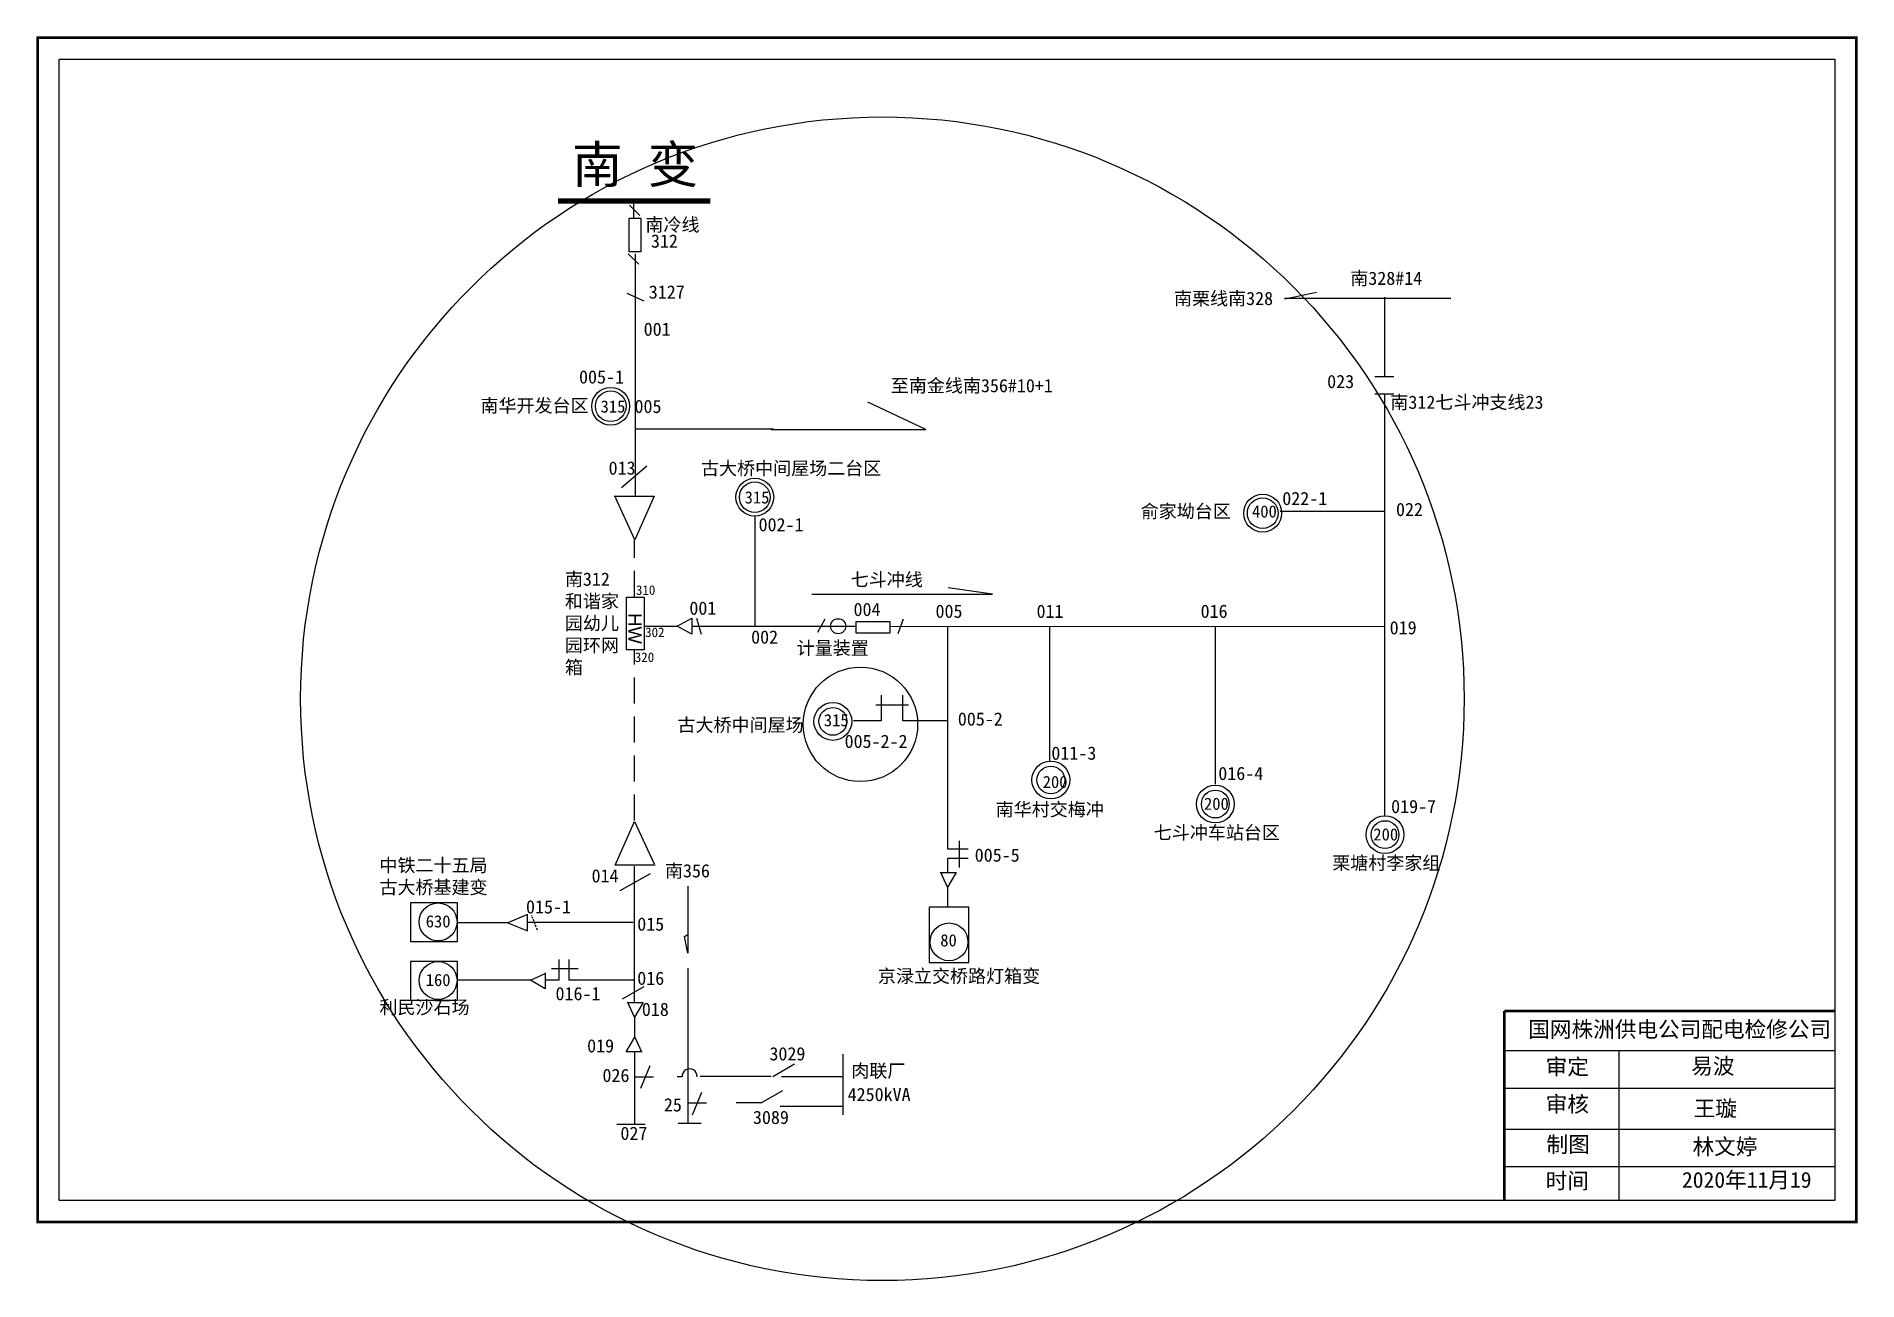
# Model space of a CAD drawing. Extents: x 0 to 344, y -11 to 224.
import ezdxf

# ---------------------------------------------------------------- set-up
doc = ezdxf.new("R2010")
doc.units = 0
doc.header["$LTSCALE"] = 0.774411
for name, pattern in [('ACAD_ISO02W100', [15, 12, -3]), ('DASHED2', [9.525, 6.35, -3.175]), ('HIDDEN', [0.375, 0.25, -0.125])]:
    doc.linetypes.add(name, pattern=pattern)
doc.layers.get('0').update_dxf_attribs({"linetype": 'CONTINUOUS'})
doc.layers.add('0-RefEdit0', color=7, linetype='CONTINUOUS')
doc.layers.add('MiniCADViewLayer', color=7, linetype='CONTINUOUS')
doc.styles.get("Standard").update_dxf_attribs({"font": '', "height": 2.5})
doc.styles.add('字体', font='', dxfattribs={"height": 2.5})
doc.styles.add('宋体_txtstyle_5.03', font='', dxfattribs={"height": 5.028893})
doc.styles.add('宋体_txtstyle_6.84', font='', dxfattribs={"height": 6.841753})
doc.styles.get('Standard').set_extended_font_data('SimSun')
doc.styles.get('字体').set_extended_font_data('楷体_GB2312')
doc.styles.get('宋体_txtstyle_5.03').set_extended_font_data('宋体')
doc.styles.get('宋体_txtstyle_6.84').set_extended_font_data('宋体')

msp = doc.modelspace()

# ---------------------------------------------------------------- linework, layer by layer
at = {"linetype": 'Continuous'}
for p, q in [((113.85, 190.31), (111.87, 192.29)), ((113.63, 181.08), (111.65, 183.06)), ((235.81, 174.56), (241.82, 175.83)), ((111.36, 175.61), (114.56, 174.14)), ((167.95, 149.82), (156.96, 155)), ((112.86, 149.97), (139.1, 149.94)), ((138.65, 149.82), (167.95, 149.82)), ((110.35, 138.84), (115.18, 142.97)), ((108.98, 137.23), (116.55, 137.23)), ((112.88, 128.97), (109.2, 137)), ((116.55, 137.23), (112.88, 128.97)), ((146.35, 118.69), (180.52, 118.69)), ((180.52, 118.69), (172.17, 119.9)), ((120.92, 112.63), (123.69, 114.14)), ((123.69, 114.14), (123.69, 111.14)), ((124.52, 114.17), (125.42, 111.15)), ((147.49, 111.48), (148.86, 113.99)), ((162.7, 111.25), (163.72, 113.99)), ((114.64, 112.62), (120.94, 112.62)), ((123.69, 111.14), (120.92, 112.63)), ((123.68, 112.62), (154.7, 112.62)), ((172, 89.97), (172, 70.53)), ((109.16, 67.45), (112.84, 75.71)), ((112.84, 75.71), (116.51, 67.68)), ((172.03, 70.55), (175.94, 70.55)), ((174.21, 72.04), (174.21, 66.98)), ((116.74, 67.45), (109.16, 67.45)), ((110.08, 62.63), (115.82, 65.84)), ((112.84, 41.47), (112.84, 67.22)), ((170.64, 66.06), (173.64, 66.06)), ((172.03, 63.29), (170.76, 66.06)), ((175.94, 68.71), (172.03, 68.71)), ((172.03, 68.71), (172.03, 66.17)), ((173.64, 66.06), (172.03, 63.29)), ((122.91, 63.45), (122.91, 50.79)), ((172.03, 63.41), (172.03, 59.61)), ((122.25, 53.96), (122.91, 54.29)), ((122.91, 50.79), (122.25, 53.96)), ((98.59, 45.69), (98.59, 49.61)), ((100.43, 49.61), (100.43, 45.69)), ((93.28, 45.67), (79.42, 45.67)), ((93.16, 45.67), (95.93, 46.94)), ((95.93, 44.06), (93.16, 45.67)), ((95.93, 47.05), (95.93, 44.06)), ((98.58, 45.67), (96.04, 45.67)), ((97.09, 47.88), (102.16, 47.88)), ((112.78, 45.7), (100.4, 45.7)), ((122.91, 47.96), (122.91, 18.65)), ((110.57, 42.12), (114.66, 44.47)), ((111.44, 41.47), (114.43, 41.47)), ((112.82, 38.71), (111.55, 41.47)), ((114.43, 41.47), (112.82, 38.71)), ((111.26, 32.13), (112.87, 34.89)), ((112.87, 34.89), (114.14, 32.13)), ((114.26, 32.13), (111.26, 32.13)), ((112.87, 18.47), (112.87, 32.13)), ((277.37, 32.37), (339.74, 32.37)), ((299.02, 32.36), (299.02, 4.03)), ((115.71, 29.45), (113.95, 25.18)), ((139, 27.48), (143.09, 29.84)), ((116.42, 27.36), (112.87, 27.36)), ((125.49, 24.41), (123.73, 20.14)), ((125.23, 27.54), (138.66, 27.54)), ((136.77, 22.46), (140.85, 24.81)), ((140.61, 27.48), (152.13, 27.48)), ((277.37, 25.26), (339.74, 25.26)), ((123, 22.51), (126.43, 22.51)), ((140.37, 21.82), (152.26, 21.82)), ((121.08, 18.65), (125.42, 18.65)), ((277.37, 17.51), (339.74, 17.51)), ((277.37, 10.41), (339.74, 10.41))]:
    msp.add_line(p, q, dxfattribs=at)
at = {"linetype": 'ACAD_ISO02W100'}
for p, q in [((112.71, 189.81), (112.71, 192.9)), ((252.84, 159.85), (256.42, 159.85)), ((252.84, 156.59), (256.42, 156.59))]:
    msp.add_line(p, q, dxfattribs=at)
for p, q in [((112.92, 183.07), (112.92, 137.32)), ((254.73, 76.67), (254.73, 156.59)), ((234.96, 134.37), (254.73, 134.37)), ((161.11, 112.58), (254.73, 112.62)), ((172.03, 112.62), (172.03, 89.84)), ((191.33, 112.62), (191.33, 87.18)), ((222.67, 112.62), (222.67, 82.73)), ((152.25, 31.69), (152.25, 20.22)), ((109.5, 18.47), (114.81, 18.47))]:
    msp.add_line(p, q)
at = {"color": 0, "linetype": 'Continuous'}
for p, q in [((235.76, 174.67), (267.25, 174.67)), ((254.73, 159.83), (254.73, 174.83)), ((135.64, 112.59), (135.64, 133.41)), ((158.48, 97.77), (164.67, 97.77)), ((159.49, 99.61), (159.49, 94.72)), ((163.56, 94.72), (163.56, 99.61)), ((159.49, 94.72), (154.22, 94.72)), ((171.97, 94.72), (163.56, 94.72)), ((92.61, 58.07), (88.86, 56.54)), ((88.86, 56.54), (92.61, 54.99)), ((92.61, 54.99), (92.61, 58.07))]:
    msp.add_line(p, q, dxfattribs=at)
at = {"linetype": 'DASHED2'}
for p, q in [((112.85, 118.17), (112.85, 128.95)), ((112.85, 75.87), (112.85, 108.01)), ((112.87, 34.89), (112.87, 38.8))]:
    msp.add_line(p, q, dxfattribs=at)
at = {"color": 0, "linetype": 'ByBlock', "ltscale": 2}
for p, q in [((88.86, 56.54), (79.36, 56.54)), ((112.58, 56.56), (92.62, 56.56))]:
    msp.add_line(p, q, dxfattribs=at)
at = {"color": 0, "linetype": 'HIDDEN', "ltscale": 2}
msp.add_line((94.46, 55.15), (93.38, 57.93), dxfattribs=at)
at = {"linetype": 'Continuous', "const_width": 0.5}
msp.add_lwpolyline([(-0.06, 223.92), (343.92, 223.92), (343.92, -0.04), (-0.06, -0.04)], close=True, dxfattribs=at)
at = {"linetype": 'Continuous'}
for points in [[(3.99, 219.88), (339.87, 219.88), (339.87, 4), (3.99, 4)], [(168.57, 49.02), (176.06, 49.02), (176.06, 59.49), (168.57, 59.49)]]:
    msp.add_lwpolyline(points, close=True, dxfattribs=at)
for points, const_width in [([(127.16, 193.06), (98.33, 193.03)], 1), ([(277.34, 39.87), (277.34, 4.14)], 0.5), ([(277.37, 39.87), (339.74, 39.87)], 0.5)]:
    msp.add_lwpolyline(points, dxfattribs=dict(at, const_width=const_width))
at = {"linetype": 'ACAD_ISO02W100'}
for points in [[(114.03, 183.42), (111.82, 183.42), (111.82, 189.81), (114.03, 189.81)], [(161.13, 113.51), (161.13, 111.3), (154.73, 111.3), (154.73, 113.51)]]:
    msp.add_lwpolyline(points, close=True, dxfattribs=at)
at = {"color": 7, "linetype": 'Continuous'}
msp.add_lwpolyline([(111.29, 118.15), (114.63, 118.15), (114.63, 108.15), (111.29, 108.15)], close=True, dxfattribs=at)
at = {"color": 1, "linetype": 'Continuous'}
for centre, radius in [((159.71, 98.9), 110.04), ((155.56, 94.07), 10.82)]:
    msp.add_circle(centre, radius, dxfattribs=at)
at = {"linetype": 'Continuous'}
for centre, radius in [((108.32, 154.22), 3.58), ((108.32, 154.22), 2.9), ((135.57, 137.03), 3.58), ((135.57, 137.03), 2.9), ((231.64, 134), 3.58), ((231.64, 134), 2.9), ((151.34, 112.62), 1.43), ((150.34, 94.62), 3.58), ((150.34, 94.62), 2.63), ((191.57, 83.54), 3.58), ((191.57, 83.54), 2.63), ((222.68, 78.99), 3.58), ((222.68, 78.99), 2.63), ((254.78, 73.21), 3.58), ((254.78, 73.21), 2.63), ((172.32, 52.92), 3.58)]:
    msp.add_circle(centre, radius, dxfattribs=at)
at = {"color": 0, "linetype": 'Continuous'}
for centre in [(75.67, 56.7), (75.67, 45.62)]:
    msp.add_circle(centre, 3.58, dxfattribs=at)
at = {"linetype": 'Continuous'}
msp.add_arc((123.25, 27.51), 1.42, 356.6959, 183.3041, dxfattribs=at)
at = {"layer": '0-RefEdit0', "color": 0, "linetype": 'ByBlock', "ltscale": 2}
for points in [[(79.31, 60.29), (70.47, 60.29), (70.47, 52.97), (79.31, 52.97)], [(79.31, 49.21), (70.47, 49.21), (70.47, 41.89), (79.31, 41.89)]]:
    msp.add_lwpolyline(points, close=True, dxfattribs=at)
at = {"layer": 'MiniCADViewLayer', "color": 0, "linetype": 'Continuous'}
for p, q in [((120.86, 27.43), (121.83, 27.43)), ((136.77, 22.46), (132.05, 22.46))]:
    msp.add_line(p, q, dxfattribs=at)

# ---------------------------------------------------------------- texts
at = {"color": 0}
for s, p in [('南328#14', (248.21, 177.19)), ('南栗线南328', (214.87, 173.37))]:
    msp.add_text(s, height=2.5, dxfattribs=at).set_placement(p)
at = {"color": 1}
for s, p in [('001', (114.55, 167.55)), ('005-1', (102.33, 158.52)), ('023', (243.84, 157.66)), ('005', (112.82, 152.95)), ('013', (107.92, 141.29)), ('022-1', (235.35, 135.53)), ('022', (256.86, 133.46)), ('004', (154.25, 114.55)), ('005', (169.76, 114.21)), ('011', (188.87, 114.21)), ('016', (219.9, 114.21)), ('019', (255.66, 111.09)), ('005-2', (173.98, 93.83)), ('005-2-2', (152.56, 89.6)), ('011-3', (191.67, 87.37)), ('016-4', (223.25, 83.53)), ('019-7', (255.94, 77.28)), ('005-5', (177.17, 68.09)), ('014', (104.7, 64.16)), ('015-1', (92.3, 58.3)), ('015', (113.34, 55.04)), ('016', (113.34, 44.79)), ('016-1', (97.88, 41.88)), ('018', (114.21, 38.91)), ('019', (103.86, 32.01)), ('026', (106.76, 26.42)), ('027', (110.16, 15.47))]:
    msp.add_text(s, height=2.5, dxfattribs=at).set_placement(p)
for s, p in [('南华开发台区', (83.68, 153.1)), ('南312七斗冲支线23', (255.79, 153.74)), ('古大桥中间屋场二台区', (125.4, 141.25)), ('俞家坳台区', (208.56, 133.13)), ('七斗冲线', (153.71, 120.22)), ('计量装置', (143.49, 107.25)), ('古大桥中间屋场', (120.95, 92.7)), ('南华村交梅冲', (181.14, 76.73)), ('七斗冲车站台区', (211.04, 72.34)), ('栗塘村李家组', (244.8, 66.6)), ('京渌立交桥路灯箱变', (158.86, 45.21)), ('3029', (138.34, 30.51)), ('肉联厂', (153.83, 27.3)), ('25', (118.38, 20.85)), ('3089', (135.22, 18.48))]:
    msp.add_text(s, height=2.5).set_placement(p)
at = {"style": '字体'}
msp.add_text('4250kVA', height=2.5, dxfattribs=at).set_placement((153.14, 22.81))
at = {"linetype": 'Continuous', "attachment_point": 1, "style": '字体'}
for s, insert, char_height, width in [('南 变', (101, 203.47), 7, 27.4955), ('南冷线', (114.89, 189.82), 2.5, 10.4716), ('{\\fSimSun|b0|i0|c134|p2;南}312{\\fSimSun|b0|i0|c134|p2;和谐家园幼儿园环网箱}', (99.65, 122.78), 2.5, 10.4716), ('南356', (118.58, 67.62), 2.5, 15.5073), ('{\\fSimSun|b0|i0|c134|p2;易波}', (312.7, 30.94), 3, 23.4615), ('{\\fSimSun|b0|i0|c134|p2;王璇}', (313.17, 22.92), 3, 33.0539)]:
    msp.add_mtext(s, dxfattribs=dict(at, insert=insert, char_height=char_height, width=width))
at = {"linetype": 'Continuous', "char_height": 2.5, "width": 5.6554, "attachment_point": 1}
for s, insert in [('312', (115.93, 186.72)), ('3127', (115.52, 177.09))]:
    msp.add_mtext(s, dxfattribs=dict(at, insert=insert))
at = {"color": 1, "linetype": 'Continuous', "char_height": 2.5, "attachment_point": 1, "style": '字体'}
for s, insert, width in [('{\\fSimSun|b0|i0|c134|p2;至南金线南356#10+1}', (161.3, 159.38), 34.7197), ('002-1', (136.29, 133.08), 22.1585), ('001', (123.2, 117.3), 22.1585), ('002', (134.88, 111.83), 22.1585)]:
    msp.add_mtext(s, dxfattribs=dict(at, insert=insert, width=width))
at = {"char_height": 2.3, "attachment_point": 1}
for s, insert, width in [('315', (106.4, 155.33), 19.7698), ('315', (133.65, 138.14), 19.7698), ('400', (229.62, 135.48), 4.9053), ('315', (148.63, 96), 6.5389), ('200', (190.03, 84.32), 6.5389), ('200', (220.54, 80.2), 6.5389), ('200', (252.57, 74.4), 6.5389), ('80', (170.66, 54.37), 4.9053)]:
    msp.add_mtext(s, dxfattribs=dict(at, insert=insert, width=width))
at = {"color": 7, "char_height": 1.8, "width": 21.5515, "attachment_point": 1}
for s, insert in [('{\\fKaiTi_GB2312|b0|i0|c134|p49;310}', (113.09, 120.36)), ('{\\fKaiTi_GB2312|b0|i0|c134|p49;302}', (114.83, 112.38)), ('{\\fKaiTi_GB2312|b0|i0|c134|p49;320}', (112.87, 107.66))]:
    msp.add_mtext(s, dxfattribs=dict(at, insert=insert))
at = {"color": 7, "insert": (114.16, 115.11), "char_height": 1.8, "width": 21.5515, "attachment_point": 1, "rotation": 270}
msp.add_mtext('{\\fArial|b0|i0|c0|p32;\\H1.389x;HW}', dxfattribs=at)
at = {"char_height": 2.5, "width": 22.2427, "attachment_point": 1, "style": '字体'}
for s, insert in [('中铁二十五局古大桥基建变', (64.57, 68.67)), ('利民沙石场', (64.57, 41.81))]:
    msp.add_mtext(s, dxfattribs=dict(at, insert=insert))
at = {"color": 0, "char_height": 2.3, "width": 4.9053, "attachment_point": 1}
for s, insert in [('630', (73.33, 57.95)), ('160', (73.33, 46.87))]:
    msp.add_mtext(s, dxfattribs=dict(at, insert=insert))
at = {"color": 7, "linetype": 'Continuous', "true_color": 0xffffff, "char_height": 3, "attachment_point": 1}
for s, insert, width, style in [('国网株洲供电公司配电检修公司', (281.88, 37.89), 82.0179, '宋体_txtstyle_6.84'), ('审定', (285.17, 30.81), 23.4615, '宋体_txtstyle_6.84'), ('审核', (285.17, 23.74), 23.4615, '宋体_txtstyle_6.84'), ('制图', (285.33, 16.12), 23.4615, '宋体_txtstyle_6.84'), ('林文婷', (312.95, 15.7), 23.4615, '宋体_txtstyle_5.03'), ('时间', (285.17, 9.24), 23.4615, '宋体_txtstyle_6.84'), ('{\\fSimSun|b0|i0|c134|p2;2020年11月19}', (310.95, 9.41), 26.8018, '字体')]:
    msp.add_mtext(s, dxfattribs=dict(at, insert=insert, width=width, style=style))

doc.saveas('drawing.dxf')
